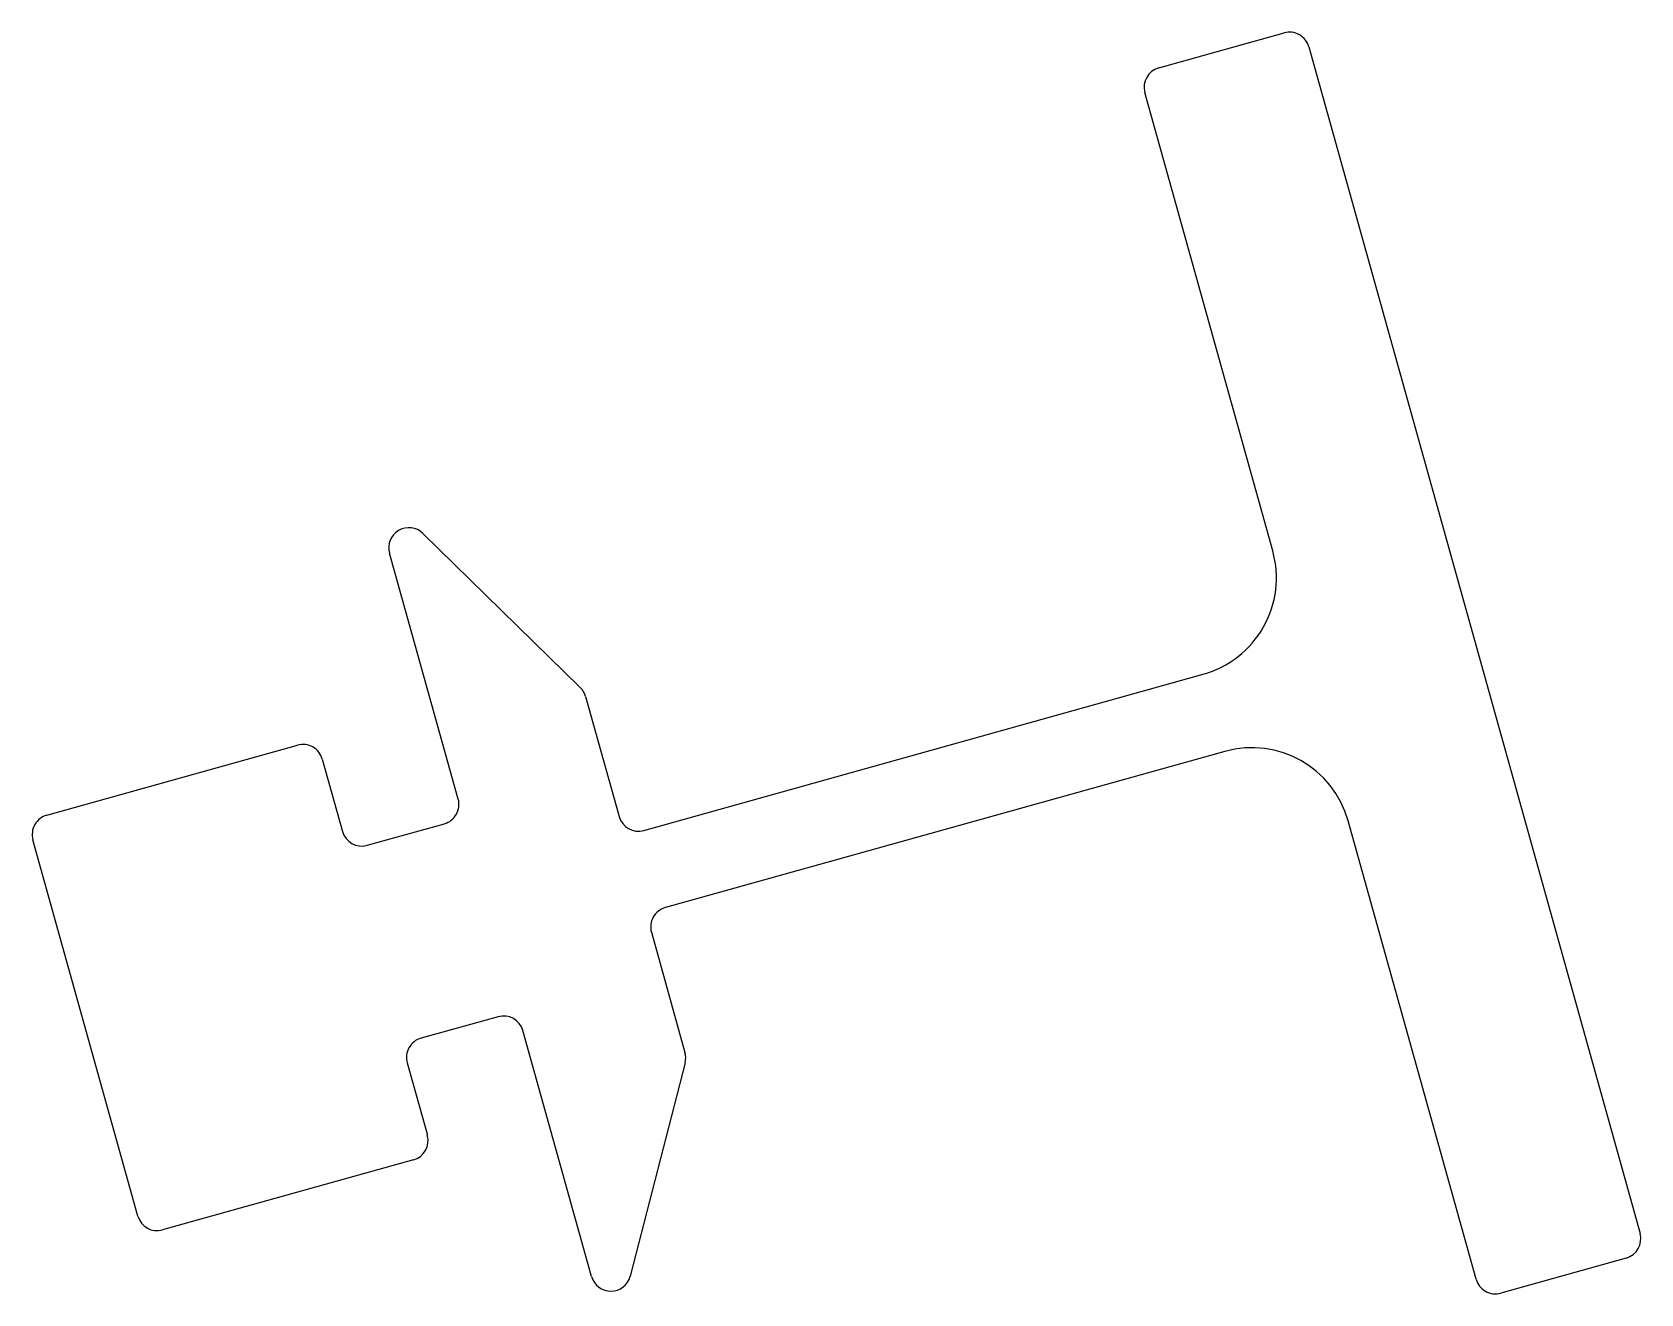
# Model space of a CAD drawing. Extents: x -4 to 36.8, y -5.3 to 26.7.
import ezdxf

# ---------------------------------------------------------------- set-up
doc = ezdxf.new("R2010")
doc.units = 0
doc.layers.get('0').update_dxf_attribs({"linetype": 'CONTINUOUS'})

msp = doc.modelspace()

# ---------------------------------------------------------------- linework, layer by layer
for p, q in [((24.581, 25.748), (27.761, 26.636)), ((28.387, 26.282), (36.789, -3.809)), ((27.473, 13.501), (24.228, 25.122)), ((5.918, 13.944), (9.91, 10.034)), ((6.815, 7.206), (5.073, 13.445)), ((11.52, 6.41), (25.709, 10.372)), ((10.044, 9.808), (10.894, 6.763)), ((-3.62, 6.798), (2.741, 8.574)), ((3.367, 8.221), (3.879, 6.387)), ((26.256, 8.415), (12.067, 4.453)), ((4.505, 6.034), (6.462, 6.58)), ((32.63, -4.969), (29.385, 6.651)), ((-1.309, -3.369), (-3.973, 6.172)), ((11.714, 3.827), (12.564, 0.782)), ((7.828, 1.687), (5.871, 1.141)), ((10.196, -4.903), (8.454, 1.335)), ((5.518, 0.515), (6.031, -1.32)), ((12.567, 0.519), (11.177, -4.893)), ((5.678, -1.946), (-0.683, -3.722)), ((36.436, -4.434), (33.256, -5.322))]:
    msp.add_line(p, q)
for centre, radius, start, end in [((27.898, 26.147), 0.508, 15.4927, 105.5999), ((24.717, 25.259), 0.508, 105.5999, 195.546), ((5.562, 13.581), 0.508, 45.5999, 195.5482), ((25.026, 12.818), 2.54, 285.5882, 15.5999), ((9.555, 9.671), 0.508, 15.5606, 45.5612), ((2.877, 8.085), 0.508, 15.5509, 105.565), ((26.939, 5.968), 2.54, 15.5999, 105.5882), ((6.325, 7.07), 0.508, 285.5855, 15.5999), ((-3.483, 6.309), 0.508, 105.565, 195.5999), ((11.383, 6.9), 0.508, 195.5999, 285.5737), ((4.368, 6.523), 0.508, 195.5999, 285.5855), ((12.203, 3.964), 0.508, 105.5737, 195.5999), ((7.965, 1.198), 0.508, 15.5999, 105.5855), ((6.007, 0.652), 0.508, 105.5855, 195.5999), ((12.075, 0.645), 0.508, 345.5612, 15.5606), ((5.541, -1.456), 0.508, 285.565, 15.5509), ((-0.82, -3.232), 0.508, 195.5999, 285.565), ((36.299, -3.945), 0.508, 285.5999, 15.4927), ((10.685, -4.767), 0.508, 195.5482, 345.5999), ((33.119, -4.833), 0.508, 195.546, 285.5999)]:
    msp.add_arc(centre, radius, start, end)

doc.saveas('drawing.dxf')
